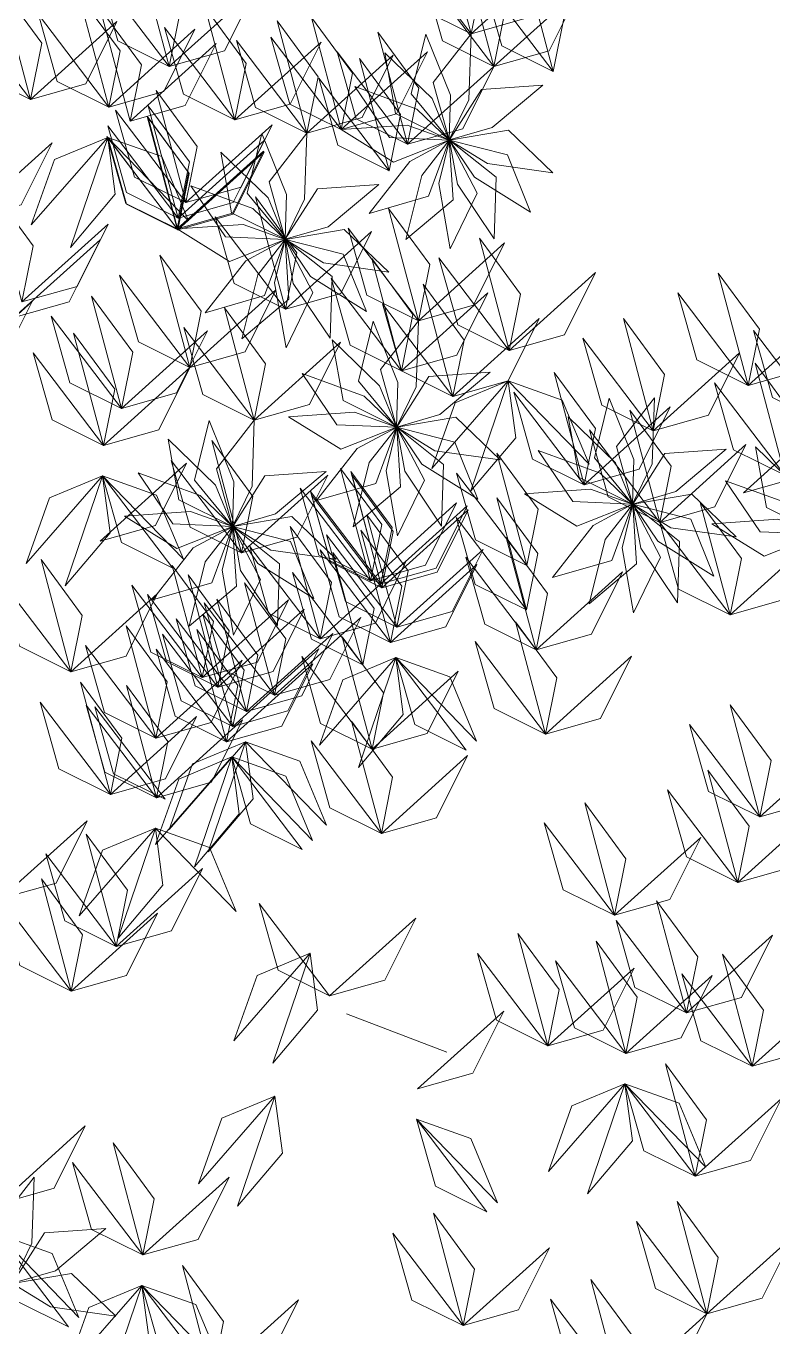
# Model space of a CAD drawing. Header units: inches. Extents: x 4350 to 28384, y -6772 to 993.
# Drawn here: x 24026.9 to 24065.4, y -993.2 to -926 of the extents above; entities that cross this region are included whole.
import ezdxf

# ---------------------------------------------------------------- set-up
doc = ezdxf.new("R2010")
doc.units = ezdxf.units.IN
doc.header["$MEASUREMENT"] = 0
doc.layers.add('ARREDAMENTO', color=2, linetype='Continuous', lineweight=18)

# ---------------------------------------------------------------- blocks, each defined once
blk = doc.blocks.new('chioma jacaranda')
at = {"layer": 'ARREDAMENTO', "linetype": 'Continuous'}
blk.add_line((14513.965, -3511.274), (14519.145, -3513.263), dxfattribs=at)
at = {"layer": 'ARREDAMENTO', "lineweight": 0}
for points in [[(14520.399, -3460.689), (14520.984, -3457.783), (14518.857, -3454.893), (14520.399, -3460.689)], [(14520.399, -3460.689), (14517.745, -3459.368), (14516.768, -3455.915), (14520.399, -3460.689)], [(14504.816, -3462.386), (14505.401, -3459.48), (14503.273, -3456.59), (14504.816, -3462.386)], [(14521.578, -3462.38), (14522.163, -3459.474), (14520.035, -3456.584), (14521.578, -3462.38)], [(14520.399, -3460.689), (14523.252, -3459.883), (14524.851, -3456.67), (14520.399, -3460.689)], [(14524.647, -3462.633), (14525.232, -3459.727), (14523.105, -3456.837), (14524.647, -3462.633)], [(14504.816, -3462.386), (14502.162, -3461.065), (14501.185, -3457.612), (14504.816, -3462.386)], [(14521.578, -3462.38), (14518.924, -3461.059), (14517.947, -3457.606), (14521.578, -3462.38)], [(14497.665, -3464.086), (14498.25, -3461.18), (14496.122, -3458.29), (14497.665, -3464.086)], [(14504.816, -3462.386), (14507.668, -3461.579), (14509.268, -3458.367), (14504.816, -3462.386)], [(14524.647, -3462.633), (14521.993, -3461.312), (14521.016, -3457.859), (14524.647, -3462.633)], [(14521.578, -3462.38), (14524.43, -3461.573), (14526.03, -3458.361), (14521.578, -3462.38)], [(14501.695, -3464.474), (14502.28, -3461.568), (14500.152, -3458.678), (14501.695, -3464.474)], [(14497.665, -3464.086), (14495.011, -3462.765), (14494.034, -3459.312), (14497.665, -3464.086)], [(14501.695, -3464.474), (14499.041, -3463.153), (14498.064, -3459.7), (14501.695, -3464.474)], [(14502.796, -3465.209), (14503.381, -3462.303), (14501.253, -3459.413), (14502.796, -3465.209)], [(14508.215, -3465.139), (14508.8, -3462.233), (14506.672, -3459.343), (14508.215, -3465.139)], [(14497.665, -3464.086), (14500.517, -3463.279), (14502.117, -3460.067), (14497.665, -3464.086)], [(14508.215, -3465.139), (14505.561, -3463.818), (14504.584, -3460.365), (14508.215, -3465.139)], [(14511.929, -3465.816), (14512.514, -3462.91), (14510.387, -3460.02), (14511.929, -3465.816)], [(14513.7, -3465.641), (14514.285, -3462.735), (14512.157, -3459.845), (14513.7, -3465.641)], [(14501.695, -3464.474), (14504.547, -3463.668), (14506.147, -3460.455), (14501.695, -3464.474)], [(14511.929, -3465.816), (14509.276, -3464.495), (14508.299, -3461.042), (14511.929, -3465.816)], [(14513.7, -3465.641), (14511.046, -3464.32), (14510.069, -3460.867), (14513.7, -3465.641)], [(14517.125, -3466.399), (14517.71, -3463.493), (14515.583, -3460.603), (14517.125, -3466.399)], [(14518.069, -3460.708), (14519.345, -3463.869), (14519.273, -3466.174), (14517.307, -3463.798), (14518.069, -3460.708)], [(14520.399, -3460.689), (14520.28, -3464.096), (14519.276, -3466.173), (14518.447, -3463.202), (14520.399, -3460.689)], [(14502.796, -3465.209), (14505.648, -3464.402), (14507.248, -3461.19), (14502.796, -3465.209)], [(14508.215, -3465.139), (14511.067, -3464.332), (14512.667, -3461.12), (14508.215, -3465.139)], [(14517.125, -3466.399), (14514.472, -3465.078), (14513.495, -3461.625), (14517.125, -3466.399)], [(14513.7, -3465.641), (14516.552, -3464.834), (14518.152, -3461.622), (14513.7, -3465.641)], [(14515.947, -3461.674), (14518.399, -3464.042), (14519.271, -3466.177), (14516.508, -3464.806), (14515.947, -3461.674)], [(14511.929, -3465.816), (14514.782, -3465.009), (14516.381, -3461.797), (14511.929, -3465.816)], [(14516.177, -3467.76), (14516.762, -3464.854), (14514.635, -3461.964), (14516.177, -3467.76)], [(14517.125, -3466.399), (14519.978, -3465.592), (14521.578, -3462.38), (14517.125, -3466.399)], [(14516.177, -3467.76), (14513.523, -3466.439), (14512.547, -3462.986), (14516.177, -3467.76)], [(14505.681, -3469.411), (14506.266, -3466.505), (14504.139, -3463.615), (14505.681, -3469.411)], [(14514.402, -3463.418), (14517.605, -3464.584), (14519.27, -3466.181), (14516.188, -3466.052), (14514.402, -3463.418)], [(14524.11, -3463.339), (14521.499, -3465.53), (14519.283, -3466.174), (14520.936, -3463.569), (14524.11, -3463.339)], [(14505.275, -3470.216), (14505.86, -3467.309), (14503.733, -3464.419), (14505.275, -3470.216)], [(14505.681, -3469.411), (14503.027, -3468.09), (14502.05, -3464.637), (14505.681, -3469.411)], [(14505.23, -3470.767), (14505.815, -3467.861), (14503.687, -3464.971), (14505.23, -3470.767)], [(14505.273, -3470.815), (14505.858, -3467.909), (14503.731, -3465.019), (14505.273, -3470.815)], [(14505.275, -3470.216), (14502.621, -3468.895), (14501.644, -3465.442), (14505.275, -3470.216)], [(14505.681, -3469.411), (14508.534, -3468.604), (14510.133, -3465.392), (14505.681, -3469.411)], [(14513.7, -3465.641), (14517.1, -3465.403), (14519.27, -3466.184), (14516.403, -3467.32), (14513.7, -3465.641)], [(14524.623, -3467.87), (14521.248, -3467.395), (14519.288, -3466.18), (14522.329, -3465.665), (14524.623, -3467.87)], [(14494.326, -3470.336), (14497.178, -3469.529), (14498.778, -3466.317), (14494.326, -3470.336)], [(14501.643, -3466.041), (14498.906, -3467.182), (14497.701, -3470.562), (14501.643, -3466.041)], [(14501.643, -3466.041), (14502.032, -3468.98), (14499.717, -3471.721), (14501.643, -3466.041)], [(14505.23, -3470.767), (14502.576, -3469.446), (14501.599, -3465.993), (14505.23, -3470.767)], [(14505.273, -3470.815), (14502.62, -3469.494), (14501.643, -3466.041), (14505.273, -3470.815)], [(14501.643, -3466.041), (14504.435, -3467.037), (14505.816, -3470.349), (14501.643, -3466.041)], [(14505.273, -3470.815), (14502.62, -3469.494), (14501.643, -3466.041), (14505.273, -3470.815)], [(14505.275, -3470.216), (14508.128, -3469.409), (14509.727, -3466.197), (14505.275, -3470.216)], [(14509.599, -3465.835), (14510.875, -3468.996), (14510.803, -3471.301), (14508.837, -3468.925), (14509.599, -3465.835)], [(14511.929, -3465.816), (14511.81, -3469.223), (14510.806, -3471.299), (14509.977, -3468.329), (14511.929, -3465.816)], [(14515.144, -3469.965), (14517.243, -3467.28), (14519.276, -3466.19), (14518.201, -3469.081), (14515.144, -3469.965)], [(14517.041, -3471.32), (14517.865, -3468.013), (14519.279, -3466.19), (14519.473, -3469.269), (14517.041, -3471.32)], [(14519.324, -3471.786), (14518.733, -3468.429), (14519.283, -3466.189), (14520.712, -3468.923), (14519.324, -3471.786)], [(14521.6, -3471.283), (14519.694, -3468.457), (14519.286, -3466.187), (14521.703, -3468.103), (14521.6, -3471.283)], [(14523.474, -3469.898), (14520.584, -3468.091), (14519.287, -3466.183), (14522.275, -3466.95), (14523.474, -3469.898)], [(14505.23, -3470.767), (14508.082, -3469.961), (14509.682, -3466.748), (14505.23, -3470.767)], [(14505.273, -3470.815), (14508.126, -3470.009), (14509.725, -3466.796), (14505.273, -3470.815)], [(14507.477, -3466.8), (14509.929, -3469.168), (14510.801, -3471.304), (14508.038, -3469.933), (14507.477, -3466.8)], [(14515.64, -3468.466), (14513.029, -3470.657), (14510.813, -3471.3), (14512.466, -3468.696), (14515.64, -3468.466)], [(14497.211, -3474.538), (14497.796, -3471.632), (14495.669, -3468.742), (14497.211, -3474.538)], [(14505.932, -3468.545), (14509.135, -3469.711), (14510.8, -3471.308), (14507.718, -3471.179), (14505.932, -3468.545)], [(14510.818, -3474.912), (14511.403, -3472.005), (14509.276, -3469.115), (14510.818, -3474.912)], [(14517.683, -3475.509), (14518.268, -3472.603), (14516.141, -3469.713), (14517.683, -3475.509)], [(14510.818, -3474.912), (14508.164, -3473.591), (14507.187, -3470.138), (14510.818, -3474.912)], [(14497.211, -3474.538), (14500.064, -3473.731), (14501.663, -3470.519), (14497.211, -3474.538)], [(14505.23, -3470.767), (14508.63, -3470.53), (14510.8, -3471.311), (14507.933, -3472.447), (14505.23, -3470.767)], [(14516.153, -3472.997), (14512.778, -3472.522), (14510.818, -3471.306), (14513.859, -3470.792), (14516.153, -3472.997)], [(14510.818, -3474.912), (14513.671, -3474.105), (14515.27, -3470.892), (14510.818, -3474.912)], [(14517.683, -3475.509), (14515.029, -3474.188), (14514.052, -3470.735), (14517.683, -3475.509)], [(14496.805, -3475.342), (14499.658, -3474.536), (14501.257, -3471.323), (14496.805, -3475.342)], [(14506.674, -3475.092), (14508.773, -3472.406), (14510.806, -3471.316), (14509.731, -3474.207), (14506.674, -3475.092)], [(14508.571, -3476.447), (14509.395, -3473.14), (14510.809, -3471.317), (14511.003, -3474.395), (14508.571, -3476.447)], [(14510.854, -3476.913), (14510.263, -3473.556), (14510.813, -3471.316), (14512.242, -3474.049), (14510.854, -3476.913)], [(14513.13, -3476.41), (14511.224, -3473.584), (14510.816, -3471.314), (14513.233, -3473.229), (14513.13, -3476.41)], [(14515.004, -3475.024), (14512.114, -3473.218), (14510.817, -3471.31), (14513.805, -3472.077), (14515.004, -3475.024)], [(14517.683, -3475.509), (14520.536, -3474.702), (14522.135, -3471.49), (14517.683, -3475.509)], [(14522.372, -3477.037), (14522.957, -3474.131), (14520.829, -3471.241), (14522.372, -3477.037)], [(14505.879, -3477.922), (14506.464, -3475.016), (14504.337, -3472.126), (14505.879, -3477.922)], [(14516.813, -3478.09), (14517.398, -3475.184), (14515.271, -3472.294), (14516.813, -3478.09)], [(14522.372, -3477.037), (14519.718, -3475.716), (14518.741, -3472.263), (14522.372, -3477.037)], [(14505.879, -3477.922), (14503.226, -3476.601), (14502.249, -3473.148), (14505.879, -3477.922)], [(14522.372, -3477.037), (14525.224, -3476.231), (14526.824, -3473.018), (14522.372, -3477.037)], [(14534.704, -3478.846), (14535.289, -3475.939), (14533.161, -3473.049), (14534.704, -3478.846)], [(14516.813, -3478.09), (14514.159, -3476.769), (14513.182, -3473.316), (14516.813, -3478.09)], [(14519.467, -3479.411), (14520.052, -3476.505), (14517.924, -3473.615), (14519.467, -3479.411)], [(14493.3, -3478.525), (14496.153, -3477.718), (14497.752, -3474.505), (14493.3, -3478.525)], [(14502.348, -3480.038), (14502.933, -3477.132), (14500.806, -3474.242), (14502.348, -3480.038)], [(14505.879, -3477.922), (14508.732, -3477.115), (14510.332, -3473.903), (14505.879, -3477.922)], [(14516.813, -3478.09), (14519.666, -3477.283), (14521.265, -3474.071), (14516.813, -3478.09)], [(14534.704, -3478.846), (14532.05, -3477.524), (14531.073, -3474.071), (14534.704, -3478.846)], [(14509.213, -3480.636), (14509.798, -3477.73), (14507.671, -3474.84), (14509.213, -3480.636)], [(14519.467, -3479.411), (14516.813, -3478.09), (14515.836, -3474.637), (14519.467, -3479.411)], [(14534.704, -3478.846), (14537.556, -3478.039), (14539.156, -3474.826), (14534.704, -3478.846)], [(14502.348, -3480.038), (14499.694, -3478.717), (14498.717, -3475.264), (14502.348, -3480.038)], [(14509.213, -3480.636), (14506.559, -3479.315), (14505.582, -3475.862), (14509.213, -3480.636)], [(14515.352, -3475.528), (14516.629, -3478.688), (14516.557, -3480.994), (14514.59, -3478.617), (14515.352, -3475.528)], [(14517.683, -3475.509), (14517.564, -3478.915), (14516.56, -3480.992), (14515.73, -3478.021), (14517.683, -3475.509)], [(14519.467, -3479.411), (14522.319, -3478.604), (14523.919, -3475.392), (14519.467, -3479.411)], [(14529.806, -3481.186), (14530.391, -3478.279), (14528.263, -3475.389), (14529.806, -3481.186)], [(14501.427, -3481.941), (14502.012, -3479.035), (14499.885, -3476.145), (14501.427, -3481.941)], [(14502.348, -3480.038), (14505.201, -3479.232), (14506.8, -3476.019), (14502.348, -3480.038)], [(14513.231, -3476.493), (14515.683, -3478.861), (14516.554, -3480.997), (14513.791, -3479.626), (14513.231, -3476.493)], [(14529.806, -3481.186), (14527.152, -3479.864), (14526.175, -3476.411), (14529.806, -3481.186)], [(14538.611, -3480.791), (14535.958, -3479.47), (14534.981, -3476.017), (14538.611, -3480.791)], [(14501.427, -3481.941), (14498.773, -3480.62), (14497.796, -3477.167), (14501.427, -3481.941)], [(14509.213, -3480.636), (14512.066, -3479.829), (14513.665, -3476.617), (14509.213, -3480.636)], [(14529.806, -3481.186), (14532.658, -3480.379), (14534.258, -3477.166), (14529.806, -3481.186)], [(14536.606, -3483.486), (14537.191, -3480.58), (14535.064, -3477.69), (14536.606, -3483.486)], [(14501.427, -3481.941), (14504.28, -3481.134), (14505.879, -3477.922), (14501.427, -3481.941)], [(14511.686, -3478.238), (14514.889, -3479.404), (14516.553, -3481), (14513.472, -3480.871), (14511.686, -3478.238)], [(14521.393, -3478.159), (14518.782, -3480.35), (14516.567, -3480.993), (14518.22, -3478.389), (14521.393, -3478.159)], [(14526.234, -3483.972), (14526.819, -3481.066), (14524.691, -3478.176), (14526.234, -3483.972)], [(14522.319, -3478.604), (14519.583, -3479.745), (14518.378, -3483.126), (14522.319, -3478.604)], [(14522.319, -3478.604), (14522.709, -3481.543), (14520.393, -3484.285), (14522.319, -3478.604)], [(14522.319, -3478.604), (14525.112, -3479.6), (14526.493, -3482.912), (14522.319, -3478.604)], [(14526.234, -3483.972), (14523.58, -3482.651), (14522.603, -3479.198), (14526.234, -3483.972)], [(14536.606, -3483.486), (14533.952, -3482.165), (14532.975, -3478.712), (14536.606, -3483.486)], [(14527.535, -3479.501), (14528.811, -3482.662), (14528.739, -3484.967), (14526.773, -3482.591), (14527.535, -3479.501)], [(14529.865, -3479.482), (14529.746, -3482.889), (14528.742, -3484.965), (14527.913, -3481.995), (14529.865, -3479.482)], [(14510.984, -3480.46), (14514.384, -3480.223), (14516.554, -3481.004), (14513.686, -3482.14), (14510.984, -3480.46)], [(14521.907, -3482.689), (14518.532, -3482.215), (14516.571, -3480.999), (14519.612, -3480.485), (14521.907, -3482.689)], [(14525.413, -3480.467), (14527.865, -3482.834), (14528.737, -3484.97), (14525.974, -3483.599), (14525.413, -3480.467)], [(14526.234, -3483.972), (14529.086, -3483.166), (14530.686, -3479.953), (14526.234, -3483.972)], [(14530.141, -3485.917), (14530.726, -3483.011), (14528.599, -3480.121), (14530.141, -3485.917)], [(14534.466, -3484.386), (14537.319, -3483.579), (14538.919, -3480.367), (14534.466, -3484.386)], [(14506.882, -3480.655), (14508.159, -3483.815), (14508.087, -3486.121), (14506.12, -3483.744), (14506.882, -3480.655)], [(14509.213, -3480.636), (14509.094, -3484.042), (14508.09, -3486.119), (14507.26, -3483.148), (14509.213, -3480.636)], [(14512.428, -3484.785), (14514.526, -3482.099), (14516.559, -3481.009), (14515.484, -3483.9), (14512.428, -3484.785)], [(14514.324, -3486.14), (14515.149, -3482.832), (14516.563, -3481.01), (14516.757, -3484.088), (14514.324, -3486.14)], [(14516.608, -3486.606), (14516.016, -3483.249), (14516.566, -3481.009), (14517.996, -3483.742), (14516.608, -3486.606)], [(14518.884, -3486.102), (14516.978, -3483.277), (14516.569, -3481.006), (14518.987, -3482.922), (14518.884, -3486.102)], [(14520.758, -3484.717), (14517.868, -3482.911), (14516.571, -3481.003), (14519.559, -3481.77), (14520.758, -3484.717)], [(14530.141, -3485.917), (14527.488, -3484.596), (14526.511, -3481.143), (14530.141, -3485.917)], [(14504.761, -3481.62), (14507.213, -3483.988), (14508.084, -3486.124), (14505.321, -3484.752), (14504.761, -3481.62)], [(14508.557, -3487.489), (14509.142, -3484.583), (14507.014, -3481.693), (14508.557, -3487.489)], [(14530.141, -3485.917), (14532.994, -3485.111), (14534.594, -3481.898), (14530.141, -3485.917)], [(14523.282, -3488.141), (14523.867, -3485.235), (14521.74, -3482.345), (14523.282, -3488.141)], [(14523.868, -3482.211), (14527.071, -3483.377), (14528.736, -3484.974), (14525.654, -3484.845), (14523.868, -3482.211)], [(14533.576, -3482.132), (14530.965, -3484.323), (14528.75, -3484.966), (14530.402, -3482.362), (14533.576, -3482.132)], [(14535.085, -3482.017), (14537.537, -3484.385), (14538.408, -3486.521), (14535.646, -3485.149), (14535.085, -3482.017)], [(14501.262, -3486.884), (14504.115, -3486.077), (14505.714, -3482.865), (14501.262, -3486.884)], [(14508.557, -3487.489), (14505.903, -3486.168), (14504.926, -3482.715), (14508.557, -3487.489)], [(14515.203, -3488.927), (14515.788, -3486.02), (14513.66, -3483.13), (14515.203, -3488.927)], [(14501.375, -3483.508), (14498.639, -3484.649), (14497.434, -3488.029), (14501.375, -3483.508)], [(14501.375, -3483.508), (14501.765, -3486.447), (14499.449, -3489.188), (14501.375, -3483.508)], [(14505.006, -3488.282), (14502.352, -3486.961), (14501.375, -3483.508), (14505.006, -3488.282)], [(14501.375, -3483.508), (14504.167, -3484.503), (14505.549, -3487.815), (14501.375, -3483.508)], [(14503.216, -3483.365), (14506.419, -3484.531), (14508.083, -3486.127), (14505.002, -3485.998), (14503.216, -3483.365)], [(14512.923, -3483.286), (14510.312, -3485.476), (14508.097, -3486.12), (14509.75, -3483.516), (14512.923, -3483.286)], [(14508.557, -3487.489), (14511.409, -3486.683), (14513.009, -3483.47), (14508.557, -3487.489)], [(14515.743, -3489.086), (14516.328, -3486.18), (14514.201, -3483.29), (14515.743, -3489.086)], [(14515.803, -3489.286), (14516.388, -3486.38), (14514.261, -3483.49), (14515.803, -3489.286)], [(14523.282, -3488.141), (14520.628, -3486.82), (14519.651, -3483.367), (14523.282, -3488.141)], [(14533.54, -3483.762), (14536.743, -3484.928), (14538.408, -3486.524), (14535.326, -3486.395), (14533.54, -3483.762)], [(14515.203, -3488.927), (14512.549, -3487.606), (14511.572, -3484.153), (14515.203, -3488.927)], [(14515.743, -3489.086), (14513.09, -3487.765), (14512.113, -3484.312), (14515.743, -3489.086)], [(14515.803, -3489.286), (14513.149, -3487.965), (14512.172, -3484.512), (14515.803, -3489.286)], [(14523.166, -3484.434), (14526.566, -3484.196), (14528.736, -3484.977), (14525.869, -3486.113), (14523.166, -3484.434)], [(14534.089, -3486.663), (14530.714, -3486.188), (14528.754, -3484.973), (14531.795, -3484.458), (14534.089, -3486.663)], [(14515.203, -3488.927), (14518.055, -3488.12), (14519.655, -3484.907), (14515.203, -3488.927)], [(14515.743, -3489.086), (14518.596, -3488.279), (14520.196, -3485.067), (14515.743, -3489.086)], [(14523.27, -3490.435), (14523.854, -3487.529), (14521.727, -3484.639), (14523.27, -3490.435)], [(14524.61, -3488.758), (14526.709, -3486.072), (14528.742, -3484.982), (14527.667, -3487.874), (14524.61, -3488.758)], [(14526.507, -3490.113), (14527.332, -3486.806), (14528.745, -3484.983), (14528.939, -3488.061), (14526.507, -3490.113)], [(14528.79, -3490.579), (14528.199, -3487.222), (14528.749, -3484.982), (14530.178, -3487.715), (14528.79, -3490.579)], [(14531.066, -3490.076), (14529.16, -3487.25), (14528.752, -3484.98), (14531.169, -3486.895), (14531.066, -3490.076)], [(14532.94, -3488.69), (14530.05, -3486.884), (14528.753, -3484.976), (14531.741, -3485.743), (14532.94, -3488.69)], [(14533.772, -3490.692), (14534.357, -3487.785), (14532.23, -3484.895), (14533.772, -3490.692)], [(14502.514, -3485.587), (14505.914, -3485.35), (14508.084, -3486.131), (14505.216, -3487.267), (14502.514, -3485.587)], [(14513.437, -3487.816), (14510.062, -3487.342), (14508.101, -3486.126), (14511.142, -3485.611), (14513.437, -3487.816)], [(14516.567, -3491.328), (14517.152, -3488.422), (14515.024, -3485.532), (14516.567, -3491.328)], [(14515.803, -3489.286), (14518.656, -3488.48), (14520.255, -3485.267), (14515.803, -3489.286)], [(14523.27, -3490.435), (14520.616, -3489.114), (14519.639, -3485.661), (14523.27, -3490.435)], [(14533.772, -3490.692), (14531.118, -3489.37), (14530.141, -3485.917), (14533.772, -3490.692)], [(14532.838, -3485.984), (14536.238, -3485.746), (14538.408, -3486.528), (14535.54, -3487.663), (14532.838, -3485.984)], [(14503.958, -3489.912), (14506.056, -3487.226), (14508.089, -3486.136), (14507.014, -3489.027), (14503.958, -3489.912)], [(14505.854, -3491.266), (14506.679, -3487.959), (14508.093, -3486.137), (14508.287, -3489.215), (14505.854, -3491.266)], [(14508.138, -3491.732), (14507.546, -3488.376), (14508.097, -3486.136), (14509.526, -3488.869), (14508.138, -3491.732)], [(14510.414, -3491.229), (14508.508, -3488.403), (14508.099, -3486.133), (14510.517, -3488.049), (14510.414, -3491.229)], [(14512.288, -3489.844), (14509.398, -3488.038), (14508.101, -3486.13), (14511.089, -3486.897), (14512.288, -3489.844)], [(14512.607, -3491.925), (14513.192, -3489.018), (14511.065, -3486.128), (14512.607, -3491.925)], [(14516.567, -3491.328), (14513.913, -3490.007), (14512.936, -3486.554), (14516.567, -3491.328)], [(14516.249, -3492.107), (14516.834, -3489.201), (14514.707, -3486.311), (14516.249, -3492.107)], [(14512.607, -3491.925), (14509.953, -3490.604), (14508.976, -3487.151), (14512.607, -3491.925)], [(14523.761, -3492.492), (14524.346, -3489.586), (14522.218, -3486.696), (14523.761, -3492.492)], [(14533.772, -3490.692), (14536.625, -3489.885), (14538.224, -3486.672), (14533.772, -3490.692)], [(14499.748, -3493.63), (14500.333, -3490.723), (14498.205, -3487.833), (14499.748, -3493.63)], [(14512.607, -3491.925), (14515.46, -3491.118), (14517.059, -3487.905), (14512.607, -3491.925)], [(14516.249, -3492.107), (14513.596, -3490.786), (14512.619, -3487.333), (14516.249, -3492.107)], [(14514.812, -3493.268), (14515.397, -3490.361), (14513.27, -3487.471), (14514.812, -3493.268)], [(14516.567, -3491.328), (14519.419, -3490.521), (14521.019, -3487.309), (14516.567, -3491.328)], [(14523.761, -3492.492), (14521.107, -3491.171), (14520.13, -3487.718), (14523.761, -3492.492)], [(14506.517, -3493.929), (14507.102, -3491.023), (14504.975, -3488.133), (14506.517, -3493.929)], [(14507.333, -3494.413), (14507.918, -3491.507), (14505.791, -3488.617), (14507.333, -3494.413)], [(14514.812, -3493.268), (14512.158, -3491.947), (14511.181, -3488.494), (14514.812, -3493.268)], [(14516.249, -3492.107), (14519.102, -3491.3), (14520.702, -3488.088), (14516.249, -3492.107)], [(14523.761, -3492.492), (14526.613, -3491.685), (14528.213, -3488.473), (14523.761, -3492.492)], [(14499.748, -3493.63), (14497.094, -3492.309), (14496.117, -3488.856), (14499.748, -3493.63)], [(14506.517, -3493.929), (14503.864, -3492.608), (14502.887, -3489.155), (14506.517, -3493.929)], [(14510.252, -3494.836), (14510.837, -3491.929), (14508.71, -3489.04), (14510.252, -3494.836)], [(14499.748, -3493.63), (14502.6, -3492.823), (14504.2, -3489.611), (14499.748, -3493.63)], [(14507.333, -3494.413), (14504.679, -3493.092), (14503.702, -3489.639), (14507.333, -3494.413)], [(14506.517, -3493.929), (14509.37, -3493.123), (14510.969, -3489.91), (14506.517, -3493.929)], [(14508.814, -3495.676), (14509.399, -3492.769), (14507.271, -3489.879), (14508.814, -3495.676)], [(14510.252, -3494.836), (14507.598, -3493.515), (14506.621, -3490.062), (14510.252, -3494.836)], [(14507.333, -3494.413), (14510.186, -3493.606), (14511.785, -3490.394), (14507.333, -3494.413)], [(14504.137, -3497.051), (14504.722, -3494.145), (14502.595, -3491.255), (14504.137, -3497.051)], [(14508.814, -3495.676), (14506.16, -3494.355), (14505.183, -3490.901), (14508.814, -3495.676)], [(14508.097, -3496.454), (14508.682, -3493.548), (14506.554, -3490.658), (14508.097, -3496.454)], [(14510.252, -3494.836), (14513.105, -3494.029), (14514.704, -3490.817), (14510.252, -3494.836)], [(14524.24, -3496.843), (14524.824, -3493.937), (14522.697, -3491.047), (14524.24, -3496.843)], [(14508.097, -3496.454), (14505.443, -3495.133), (14504.466, -3491.68), (14508.097, -3496.454)], [(14507.779, -3497.234), (14508.364, -3494.327), (14506.237, -3491.437), (14507.779, -3497.234)], [(14508.814, -3495.676), (14511.666, -3494.869), (14513.266, -3491.656), (14508.814, -3495.676)], [(14515.291, -3497.619), (14515.876, -3494.713), (14513.748, -3491.823), (14515.291, -3497.619)], [(14504.137, -3497.051), (14501.483, -3495.73), (14500.506, -3492.277), (14504.137, -3497.051)], [(14507.779, -3497.234), (14505.126, -3495.912), (14504.149, -3492.459), (14507.779, -3497.234)], [(14508.097, -3496.454), (14510.949, -3495.648), (14512.549, -3492.435), (14508.097, -3496.454)], [(14524.24, -3496.843), (14521.586, -3495.522), (14520.609, -3492.069), (14524.24, -3496.843)], [(14504.137, -3497.051), (14506.99, -3496.245), (14508.589, -3493.032), (14504.137, -3497.051)], [(14507.779, -3497.234), (14510.632, -3496.427), (14512.232, -3493.214), (14507.779, -3497.234)], [(14515.291, -3497.619), (14512.637, -3496.298), (14511.66, -3492.845), (14515.291, -3497.619)], [(14516.514, -3492.895), (14513.778, -3494.036), (14512.573, -3497.416), (14516.514, -3492.895)], [(14516.514, -3492.895), (14516.904, -3495.833), (14514.588, -3498.575), (14516.514, -3492.895)], [(14520.145, -3497.669), (14517.491, -3496.348), (14516.514, -3492.895), (14520.145, -3497.669)], [(14516.514, -3492.895), (14519.307, -3493.89), (14520.688, -3497.202), (14516.514, -3492.895)], [(14524.24, -3496.843), (14527.092, -3496.036), (14528.692, -3492.824), (14524.24, -3496.843)], [(14515.291, -3497.619), (14518.143, -3496.812), (14519.743, -3493.6), (14515.291, -3497.619)], [(14501.782, -3499.962), (14502.367, -3497.056), (14500.24, -3494.166), (14501.782, -3499.962)], [(14504.156, -3500.131), (14504.741, -3497.225), (14502.614, -3494.335), (14504.156, -3500.131)], [(14501.782, -3499.962), (14499.128, -3498.641), (14498.151, -3495.188), (14501.782, -3499.962)], [(14535.313, -3501.12), (14535.898, -3498.214), (14533.77, -3495.324), (14535.313, -3501.12)], [(14504.156, -3500.131), (14501.503, -3498.81), (14500.526, -3495.357), (14504.156, -3500.131)], [(14504.604, -3500.21), (14501.95, -3498.889), (14500.973, -3495.436), (14504.604, -3500.21)], [(14501.782, -3499.962), (14504.635, -3499.156), (14506.234, -3495.943), (14501.782, -3499.962)], [(14504.156, -3500.131), (14507.009, -3499.325), (14508.608, -3496.112), (14504.156, -3500.131)], [(14515.77, -3501.97), (14516.354, -3499.064), (14514.227, -3496.174), (14515.77, -3501.97)], [(14535.313, -3501.12), (14532.659, -3499.799), (14531.682, -3496.346), (14535.313, -3501.12)], [(14508.761, -3497.243), (14506.025, -3498.384), (14504.82, -3501.764), (14508.761, -3497.243)], [(14508.761, -3497.243), (14509.151, -3500.181), (14506.835, -3502.923), (14508.761, -3497.243)], [(14508.761, -3497.243), (14511.554, -3498.238), (14512.935, -3501.55), (14508.761, -3497.243)], [(14515.77, -3501.97), (14513.116, -3500.649), (14512.139, -3497.196), (14515.77, -3501.97)], [(14535.313, -3501.12), (14538.165, -3500.313), (14539.765, -3497.101), (14535.313, -3501.12)], [(14508.044, -3498.021), (14505.308, -3499.162), (14504.103, -3502.542), (14508.044, -3498.021)], [(14508.044, -3498.021), (14508.434, -3500.96), (14506.118, -3503.702), (14508.044, -3498.021)], [(14511.675, -3502.796), (14509.021, -3501.474), (14508.044, -3498.021), (14511.675, -3502.796)], [(14508.044, -3498.021), (14510.837, -3499.017), (14512.218, -3502.329), (14508.044, -3498.021)], [(14515.77, -3501.97), (14518.622, -3501.163), (14520.222, -3497.951), (14515.77, -3501.97)], [(14534.171, -3504.501), (14534.756, -3501.595), (14532.629, -3498.705), (14534.171, -3504.501)], [(14534.171, -3504.501), (14531.517, -3503.18), (14530.54, -3499.727), (14534.171, -3504.501)], [(14527.811, -3506.195), (14528.396, -3503.289), (14526.268, -3500.399), (14527.811, -3506.195)], [(14534.171, -3504.501), (14537.024, -3503.694), (14538.623, -3500.482), (14534.171, -3504.501)], [(14496.134, -3505.337), (14498.986, -3504.53), (14500.586, -3501.318), (14496.134, -3505.337)], [(14504.104, -3501.698), (14501.368, -3502.839), (14500.163, -3506.22), (14504.104, -3501.698)], [(14502.082, -3507.802), (14502.667, -3504.896), (14500.54, -3502.006), (14502.082, -3507.802)], [(14504.104, -3501.698), (14504.494, -3504.637), (14502.178, -3507.379), (14504.104, -3501.698)], [(14504.104, -3501.698), (14506.896, -3502.694), (14508.278, -3506.006), (14504.104, -3501.698)], [(14527.811, -3506.195), (14525.157, -3504.874), (14524.18, -3501.421), (14527.811, -3506.195)], [(14527.811, -3506.195), (14530.663, -3505.388), (14532.263, -3502.176), (14527.811, -3506.195)], [(14502.082, -3507.802), (14499.428, -3506.481), (14498.451, -3503.028), (14502.082, -3507.802)], [(14502.082, -3507.802), (14504.935, -3506.995), (14506.534, -3503.783), (14502.082, -3507.802)], [(14499.765, -3510.111), (14500.35, -3507.205), (14498.222, -3504.315), (14499.765, -3510.111)], [(14499.765, -3510.111), (14497.111, -3508.79), (14496.134, -3505.337), (14499.765, -3510.111)], [(14513.1, -3510.357), (14510.446, -3509.036), (14509.469, -3505.583), (14513.1, -3510.357)], [(14531.518, -3511.238), (14532.102, -3508.332), (14529.975, -3505.442), (14531.518, -3511.238)], [(14499.765, -3510.111), (14502.617, -3509.304), (14504.217, -3506.092), (14499.765, -3510.111)], [(14513.1, -3510.357), (14515.952, -3509.551), (14517.552, -3506.338), (14513.1, -3510.357)], [(14531.518, -3511.238), (14528.864, -3509.917), (14527.887, -3506.464), (14531.518, -3511.238)], [(14524.366, -3512.938), (14524.951, -3510.031), (14522.824, -3507.141), (14524.366, -3512.938)], [(14531.518, -3511.238), (14534.37, -3510.431), (14535.97, -3507.219), (14531.518, -3511.238)], [(14528.397, -3513.326), (14528.982, -3510.42), (14526.854, -3507.53), (14528.397, -3513.326)], [(14512.089, -3508.156), (14509.353, -3509.297), (14508.148, -3512.677), (14512.089, -3508.156)], [(14512.089, -3508.156), (14512.479, -3511.094), (14510.163, -3513.836), (14512.089, -3508.156)], [(14524.366, -3512.938), (14521.713, -3511.617), (14520.736, -3508.164), (14524.366, -3512.938)], [(14528.397, -3513.326), (14525.743, -3512.005), (14524.766, -3508.552), (14528.397, -3513.326)], [(14534.916, -3513.991), (14535.501, -3511.085), (14533.374, -3508.195), (14534.916, -3513.991)], [(14524.366, -3512.938), (14527.219, -3512.131), (14528.819, -3508.918), (14524.366, -3512.938)], [(14528.397, -3513.326), (14531.249, -3512.519), (14532.849, -3509.307), (14528.397, -3513.326)], [(14534.916, -3513.991), (14532.263, -3512.67), (14531.286, -3509.217), (14534.916, -3513.991)], [(14534.916, -3513.991), (14537.769, -3513.184), (14539.368, -3509.972), (14534.916, -3513.991)], [(14517.645, -3515.158), (14520.497, -3514.352), (14522.097, -3511.139), (14517.645, -3515.158)], [(14531.975, -3519.667), (14532.56, -3516.761), (14530.433, -3513.871), (14531.975, -3519.667)], [(14528.344, -3514.893), (14525.608, -3516.034), (14524.403, -3519.414), (14528.344, -3514.893)], [(14528.344, -3514.893), (14528.734, -3517.832), (14526.418, -3520.573), (14528.344, -3514.893)], [(14531.975, -3519.667), (14529.321, -3518.346), (14528.344, -3514.893), (14531.975, -3519.667)], [(14528.344, -3514.893), (14531.137, -3515.889), (14532.518, -3519.201), (14528.344, -3514.893)], [(14531.975, -3519.667), (14529.321, -3518.346), (14528.344, -3514.893), (14531.975, -3519.667)], [(14510.272, -3515.532), (14507.536, -3516.673), (14506.331, -3520.053), (14510.272, -3515.532)], [(14510.272, -3515.532), (14510.662, -3518.471), (14508.346, -3521.212), (14510.272, -3515.532)], [(14531.975, -3519.667), (14534.828, -3518.861), (14536.427, -3515.648), (14531.975, -3519.667)], [(14521.223, -3521.499), (14518.569, -3520.178), (14517.592, -3516.725), (14521.223, -3521.499)], [(14517.592, -3516.725), (14520.385, -3517.721), (14521.766, -3521.033), (14517.592, -3516.725)], [(14496.036, -3521.09), (14498.888, -3520.283), (14500.488, -3517.071), (14496.036, -3521.09)], [(14496.036, -3521.09), (14498.888, -3520.283), (14500.488, -3517.071), (14496.036, -3521.09)], [(14503.461, -3523.731), (14504.046, -3520.825), (14501.918, -3517.935), (14503.461, -3523.731)], [(14503.461, -3523.731), (14500.807, -3522.41), (14499.83, -3518.957), (14503.461, -3523.731)], [(14497.846, -3519.706), (14497.727, -3523.112), (14496.723, -3525.189), (14495.893, -3522.218), (14497.846, -3519.706)], [(14503.461, -3523.731), (14506.313, -3522.924), (14507.913, -3519.712), (14503.461, -3523.731)], [(14532.581, -3526.774), (14533.166, -3523.868), (14531.039, -3520.978), (14532.581, -3526.774)], [(14520.002, -3527.377), (14520.587, -3524.47), (14518.459, -3521.58), (14520.002, -3527.377)], [(14532.581, -3526.774), (14529.927, -3525.453), (14528.95, -3522), (14532.581, -3526.774)], [(14499.614, -3527.431), (14496.96, -3526.11), (14495.983, -3522.657), (14499.614, -3527.431)], [(14495.983, -3522.657), (14498.776, -3523.652), (14500.157, -3526.964), (14495.983, -3522.657)], [(14501.556, -3522.356), (14498.945, -3524.546), (14496.73, -3525.19), (14498.382, -3522.585), (14501.556, -3522.356)], [(14520.002, -3527.377), (14517.348, -3526.056), (14516.371, -3522.602), (14520.002, -3527.377)], [(14532.581, -3526.774), (14535.434, -3525.967), (14537.033, -3522.755), (14532.581, -3526.774)], [(14520.002, -3527.377), (14522.854, -3526.57), (14524.454, -3523.357), (14520.002, -3527.377)], [(14502.07, -3526.886), (14498.694, -3526.411), (14496.734, -3525.196), (14499.775, -3524.681), (14502.07, -3526.886)], [(14507.039, -3530.072), (14507.624, -3527.166), (14505.497, -3524.276), (14507.039, -3530.072)], [(14503.409, -3525.298), (14500.672, -3526.439), (14499.467, -3529.819), (14503.409, -3525.298)], [(14503.409, -3525.298), (14503.798, -3528.237), (14501.483, -3530.978), (14503.409, -3525.298)], [(14507.039, -3530.072), (14504.386, -3528.751), (14503.409, -3525.298), (14507.039, -3530.072)], [(14503.409, -3525.298), (14506.201, -3526.293), (14507.582, -3529.605), (14503.409, -3525.298)], [(14528.129, -3530.793), (14528.714, -3527.887), (14526.587, -3524.997), (14528.129, -3530.793)], [(14507.039, -3530.072), (14509.892, -3529.265), (14511.491, -3526.053), (14507.039, -3530.072)], [(14528.129, -3530.793), (14525.475, -3529.472), (14524.498, -3526.019), (14528.129, -3530.793)], [(14528.129, -3530.793), (14530.982, -3529.986), (14532.581, -3526.774), (14528.129, -3530.793)]]:
    blk.add_lwpolyline(points, dxfattribs=at)

msp = doc.modelspace()

# ---------------------------------------------------------------- block references
msp.add_blockref('chioma jacaranda', (9529.428, 2534.277))

doc.saveas('drawing.dxf')
